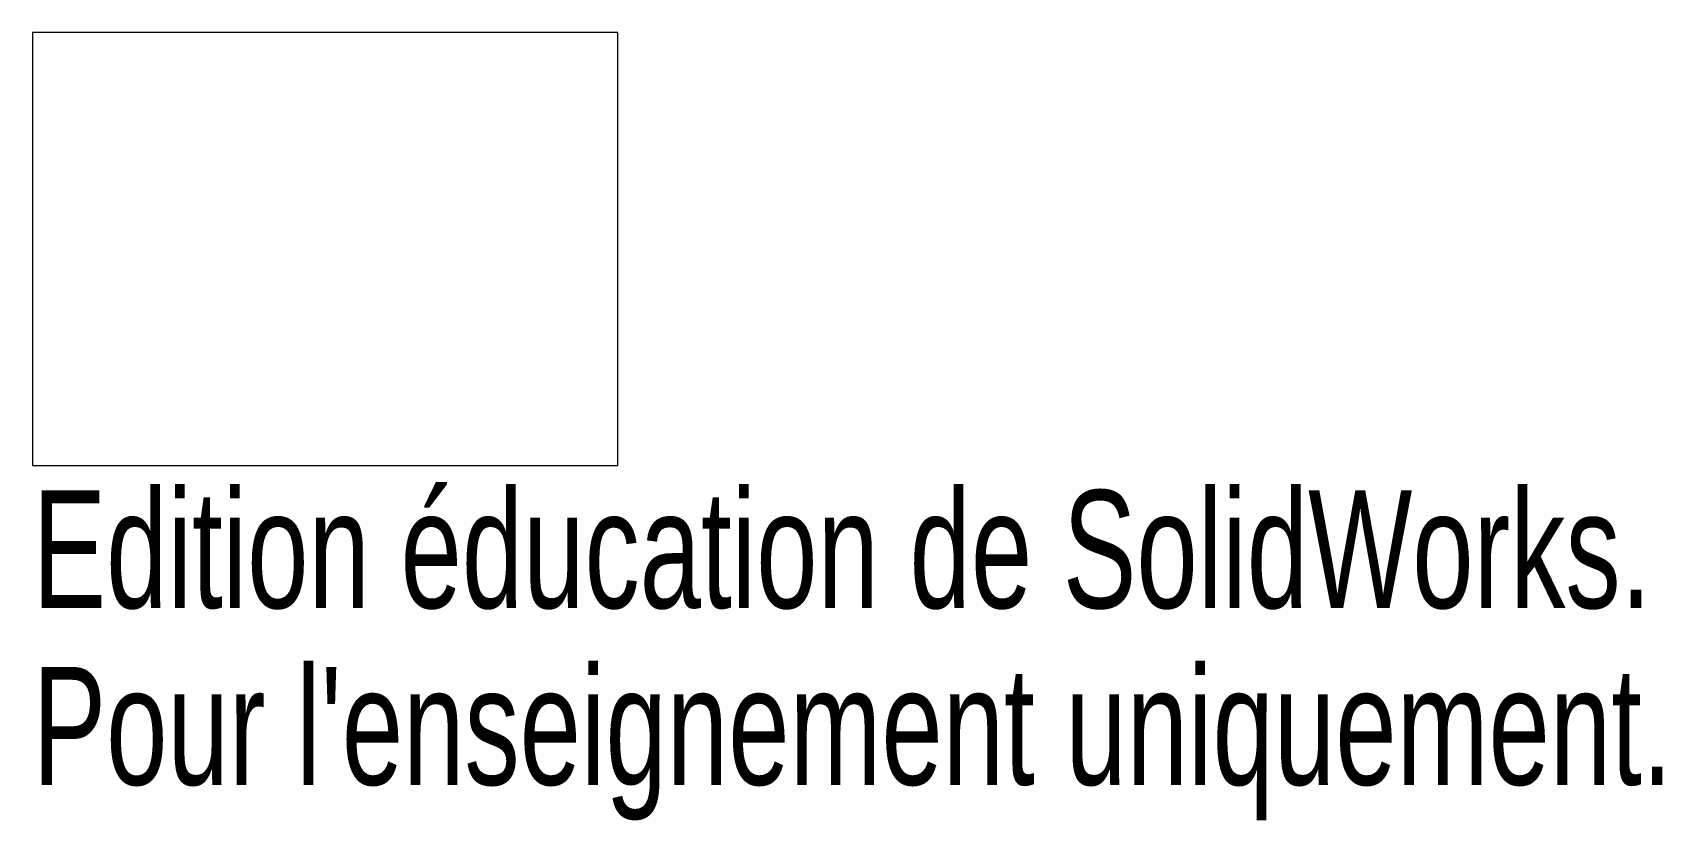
# Model space of a CAD drawing. Header units: millimetres. Extents: x -24 to 42.9, y -14.6 to 17.8.
import ezdxf

# ---------------------------------------------------------------- set-up
doc = ezdxf.new("R2010")
doc.units = ezdxf.units.MM
doc.styles.add('SLDTEXTSTYLE0', font='TXT', dxfattribs={"width": 0.7})

msp = doc.modelspace()

# ---------------------------------------------------------------- linework, layer by layer
at = {"color": 7, "linetype": 'Continuous', "lineweight": 15}
for p, q in [((-24, 17.75), (-24, 0)), ((0, 17.75), (-24, 17.75)), ((0, 0), (0, 17.75)), ((-24, 0), (0, 0))]:
    msp.add_line(p, q, dxfattribs=at)

# ---------------------------------------------------------------- texts
at = {"color": 7, "linetype": 'Continuous', "char_height": 4.83362, "attachment_point": 1, "style": 'SLDTEXTSTYLE0'}
for s, insert in [('Edition éducation de SolidWorks.', (-24, -1.02)), ("Pour l'enseignement uniquement.", (-24, -8.27))]:
    msp.add_mtext(s, dxfattribs=dict(at, insert=insert))

doc.saveas('drawing.dxf')
